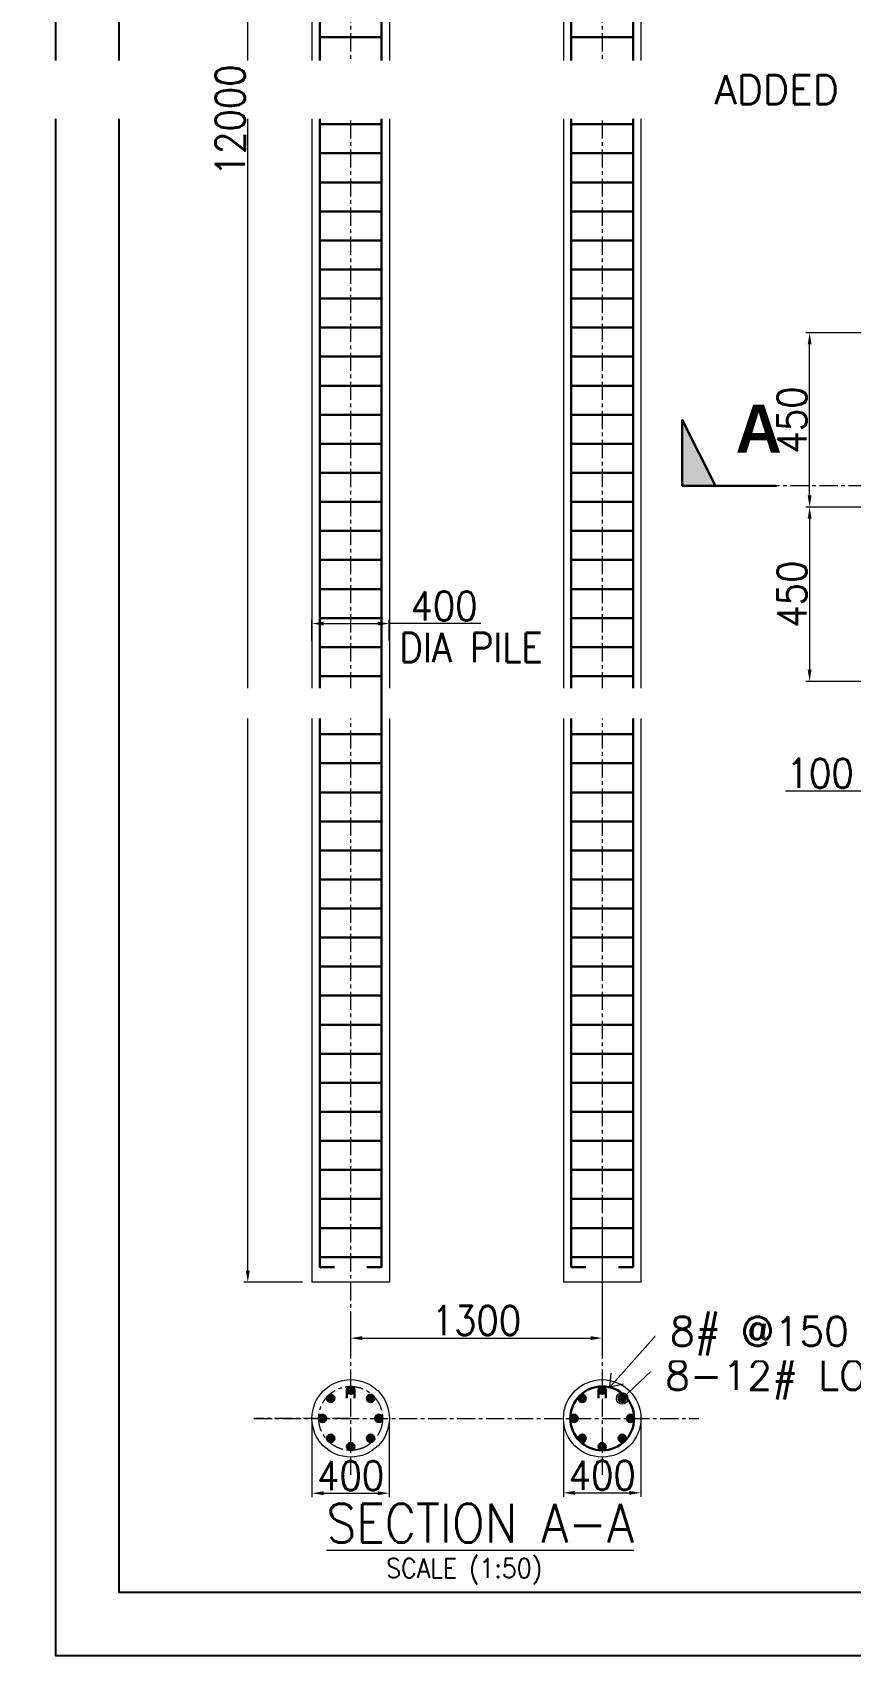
# Model space of a CAD drawing. Header units: millimetres. Extents: x 0 to 1124626, y -157535 to 82123.
# Drawn here: x 441698 to 450154, y -66152 to -49389 of the extents above; entities that cross this region are included whole.
import ezdxf
from ezdxf.enums import TextEntityAlignment as Align

# ---------------------------------------------------------------- set-up
doc = ezdxf.new("R2010")
doc.units = ezdxf.units.MM
doc.header["$MEASUREMENT"] = 0
doc.linetypes.add('CENTER', pattern=[2, 1.25, -0.25, 0.25, -0.25])
for name, color, linetype, lineweight in [('CN', 253, 'Continuous', 15), ('Dim', 6, 'Continuous', 13), ('FOOTING', 171, 'Continuous', 15), ('SHEET', 7, 'Continuous', 15), ('STEEL', 240, 'Continuous', 30), ('structure', 183, 'Continuous', 15), ('TEXT-4', 2, 'Continuous', 25), ('TITLE TEXT', 50, 'Continuous', 18)]:
    doc.layers.add(name, color=color, linetype=linetype, lineweight=lineweight)
doc.layers.add('SUGGESTION', color=7, linetype='Continuous')
doc.styles.add('111', font='bold.shx', dxfattribs={"width": 0.9, "height": 90})
doc.styles.add('MtX_romans_shx', font='romans.shx')
doc.styles.add('style1', font='romans.shx', dxfattribs={"width": 0.9, "height": 300})
doc.styles.add('TEXT3', font='geniso.shx')
doc.dimstyles.new('Copy of 2.0 DIM-1', dxfattribs={"dimscale": 40, "dimtxt": 300, "dimasz": 3, "dimexe": 1, "dimexo": 1.2, "dimgap": 0.8, "dimtad": 1, "dimdec": 0, "dimlfac": 0.5, "dimzin": 1, "dimdsep": 46, "dimtxsty": 'style1', "dimcen": 2, "dimclrd": 8, "dimclre": 8, "dimclrt": 7, "dimadec": 0, "dimazin": 0, "dimtfac": 1, "dimtdec": 0, "dimtofl": 0, "dimtmove": 1, "dimatfit": 3, "dimfxl": 1, "dimtolj": 1, "dimtzin": 0, "dimlwd": 9, "dimlwe": 9, "dimarcsym": 1})
doc.dimstyles.new('Copy of DIM-1', dxfattribs={"dimscale": 40, "dimtxt": 125, "dimasz": 3, "dimexe": 1, "dimexo": 1.2, "dimgap": 0.8, "dimtad": 1, "dimdec": 0, "dimzin": 1, "dimdsep": 46, "dimtxsty": 'style1', "dimcen": 2, "dimclrd": 8, "dimclre": 8, "dimclrt": 7, "dimadec": 0, "dimazin": 0, "dimtfac": 1, "dimtdec": 0, "dimtofl": 0, "dimtmove": 1, "dimatfit": 3, "dimfxl": 1, "dimtolj": 1, "dimtzin": 0, "dimlwd": 9, "dimlwe": 9, "dimarcsym": 1})

# ---------------------------------------------------------------- blocks, each defined once
blk = doc.blocks.new('*D1115')
at = {"layer": 'DEFPOINTS', "color": 0, "ltscale": 20, "transparency": 16777216}
for p in [(450337, -56491), (450737, -56491), (450337, -57222)]:
    blk.add_point(p, dxfattribs=at)
at = {"layer": 'Dim', "color": 8, "lineweight": 9, "ltscale": 20, "transparency": 16777216}
for p, q in [((450337, -56539), (450337, -57262)), ((450737, -56539), (450737, -57262)), ((449480, -57222), (450337, -57222)), ((450617, -57222), (450457, -57222))]:
    blk.add_line(p, q, dxfattribs=at)
at = {"layer": 'Dim', "color": 8, "ltscale": 20, "transparency": 16777216}
for points in [[(450457, -57202), (450457, -57242), (450337, -57222)], [(450617, -57202), (450617, -57242), (450737, -57222)]]:
    blk.add_solid(points, dxfattribs=at)
at = {"layer": 'Dim', "color": 7, "ltscale": 20, "transparency": 16777216, "insert": (449840, -57040), "char_height": 300, "attachment_point": 5, "style": 'style1'}
blk.add_mtext('\\A1;100', dxfattribs=at)
blk = doc.blocks.new('SECTION MARK block')
at = {"layer": 'SUGGESTION', "lineweight": 30}
blk.add_hatch(color=256, dxfattribs=at).paths.add_polyline_path([(-249.4, -236.7), (-249.4, 103.6), (-78.4, -236.7)])
blk.add_lwpolyline([(-78.4, -236.8), (-249.4, 103.5), (-249.4, -236.8), (238.1, -236.8)], dxfattribs=at)
at = {"layer": 'TEXT-4', "lineweight": 18, "style": '111'}
blk.add_text('A', height=247.4, dxfattribs=at).set_placement((25.7, -65.9))
blk = doc.blocks.new('*D1118')
at = {"layer": 'DEFPOINTS', "color": 0, "ltscale": 20, "transparency": 16777216}
for p in [(452137, -54291), (449731, -56091), (452137, -56091)]:
    blk.add_point(p, dxfattribs=at)
at = {"layer": 'Dim', "color": 8, "lineweight": 9, "ltscale": 20, "transparency": 16777216}
for p, q in [((452089, -54291), (449691, -54291)), ((449731, -54411), (449731, -55971)), ((452089, -56091), (449691, -56091))]:
    blk.add_line(p, q, dxfattribs=at)
at = {"layer": 'Dim', "color": 8, "ltscale": 20, "transparency": 16777216}
for points in [[(449711, -54411), (449751, -54411), (449731, -54291)], [(449711, -55971), (449751, -55971), (449731, -56091)]]:
    blk.add_solid(points, dxfattribs=at)
at = {"layer": 'Dim', "color": 7, "ltscale": 20, "transparency": 16777216, "insert": (449549, -55191), "char_height": 300, "attachment_point": 5, "rotation": 90, "style": 'style1'}
blk.add_mtext('\\A1;450', dxfattribs=at)
blk = doc.blocks.new('*D1125')
at = {"layer": 'DEFPOINTS', "color": 0, "ltscale": 20, "transparency": 16777216}
for p in [(443924, -38297), (444537, -38297), (444537, -62297)]:
    blk.add_point(p, dxfattribs=at)
at = {"layer": 'Dim', "color": 8, "lineweight": 9, "ltscale": 20, "transparency": 16777216}
for p, q in [((444489, -38297), (443884, -38297)), ((443924, -62177), (443924, -38417)), ((444489, -62297), (443884, -62297))]:
    blk.add_line(p, q, dxfattribs=at)
at = {"layer": 'Dim', "color": 8, "ltscale": 20, "transparency": 16777216}
for points in [[(443904, -38417), (443944, -38417), (443924, -38297)], [(443904, -62177), (443944, -62177), (443924, -62297)]]:
    blk.add_solid(points, dxfattribs=at)
at = {"layer": 'Dim', "color": 7, "ltscale": 20, "transparency": 16777216, "insert": (443742, -50297), "char_height": 300, "attachment_point": 5, "rotation": 90, "style": 'style1'}
blk.add_mtext('\\A1;12000', dxfattribs=at)
blk = doc.blocks.new('*D1126')
at = {"layer": 'DEFPOINTS', "color": 0, "ltscale": 20, "transparency": 16777216}
for p in [(447587, -61614), (444987, -62677), (447587, -62874)]:
    blk.add_point(p, dxfattribs=at)
at = {"layer": 'Dim', "color": 8, "lineweight": 9, "ltscale": 20, "transparency": 16777216}
for p, q in [((447587, -61662), (447587, -62914)), ((444987, -62725), (444987, -62914)), ((445107, -62874), (447467, -62874))]:
    blk.add_line(p, q, dxfattribs=at)
at = {"layer": 'Dim', "color": 8, "ltscale": 20, "transparency": 16777216}
for points in [[(445107, -62854), (445107, -62894), (444987, -62874)], [(447467, -62854), (447467, -62894), (447587, -62874)]]:
    blk.add_solid(points, dxfattribs=at)
at = {"layer": 'Dim', "color": 7, "ltscale": 20, "transparency": 16777216, "insert": (446287, -62692), "char_height": 300, "attachment_point": 5, "style": 'style1'}
blk.add_mtext('\\A1;1300', dxfattribs=at)
blk = doc.blocks.new('*D1128')
at = {"layer": 'DEFPOINTS', "color": 0, "ltscale": 20, "transparency": 16777216}
for p in [(444587, -63703), (445387, -63703), (445387, -64476)]:
    blk.add_point(p, dxfattribs=at)
at = {"layer": 'Dim', "color": 8, "lineweight": 9, "ltscale": 20, "transparency": 16777216}
for p, q in [((444587, -63751), (444587, -64516)), ((445387, -63751), (445387, -64516)), ((444707, -64476), (445267, -64476))]:
    blk.add_line(p, q, dxfattribs=at)
at = {"layer": 'Dim', "color": 8, "ltscale": 20, "transparency": 16777216}
for points in [[(444707, -64456), (444707, -64496), (444587, -64476)], [(445267, -64456), (445267, -64496), (445387, -64476)]]:
    blk.add_solid(points, dxfattribs=at)
at = {"layer": 'Dim', "color": 7, "ltscale": 20, "transparency": 16777216, "insert": (444987, -64294), "char_height": 300, "attachment_point": 5, "style": 'style1'}
blk.add_mtext('\\A1;400', dxfattribs=at)
blk = doc.blocks.new('*D1129')
at = {"layer": 'DEFPOINTS', "color": 0, "ltscale": 20, "transparency": 16777216}
for p in [(447187, -63703), (447987, -63703), (447987, -64472)]:
    blk.add_point(p, dxfattribs=at)
at = {"layer": 'Dim', "color": 8, "lineweight": 9, "ltscale": 20, "transparency": 16777216}
for p, q in [((447187, -63751), (447187, -64512)), ((447987, -63751), (447987, -64512)), ((447307, -64472), (447867, -64472))]:
    blk.add_line(p, q, dxfattribs=at)
at = {"layer": 'Dim', "color": 8, "ltscale": 20, "transparency": 16777216}
for points in [[(447307, -64452), (447307, -64492), (447187, -64472)], [(447867, -64452), (447867, -64492), (447987, -64472)]]:
    blk.add_solid(points, dxfattribs=at)
at = {"layer": 'Dim', "color": 7, "ltscale": 20, "transparency": 16777216, "insert": (447587, -64290), "char_height": 300, "attachment_point": 5, "style": 'style1'}
blk.add_mtext('\\A1;400', dxfattribs=at)
blk = doc.blocks.new('*D1144')
at = {"layer": 'DEFPOINTS', "color": 0, "ltscale": 20, "transparency": 16777216}
for p in [(449731, -52491), (452137, -52491, 0), (452137, -54291, 0)]:
    blk.add_point(p, dxfattribs=at)
at = {"layer": 'Dim', "color": 8, "lineweight": 9, "ltscale": 20, "transparency": 16777216}
for p, q in [((452089, -52491), (449691, -52491)), ((449731, -54171), (449731, -52611)), ((452089, -54291), (449691, -54291))]:
    blk.add_line(p, q, dxfattribs=at)
at = {"layer": 'Dim', "color": 8, "ltscale": 20, "transparency": 16777216}
for points in [[(449711, -52611), (449751, -52611), (449731, -52491)], [(449711, -54171), (449751, -54171), (449731, -54291)]]:
    blk.add_solid(points, dxfattribs=at)
at = {"layer": 'Dim', "color": 7, "ltscale": 20, "transparency": 16777216, "insert": (449549, -53391), "char_height": 300, "attachment_point": 5, "rotation": 90, "style": 'style1'}
blk.add_mtext('\\A1;450', dxfattribs=at)
blk = doc.blocks.new('*D1148')
at = {"layer": 'DEFPOINTS', "color": 0, "ltscale": 20, "transparency": 16777216}
for p in [(445387, -55494), (444587, -55717, 0), (445387, -55717, 0)]:
    blk.add_point(p, dxfattribs=at)
at = {"layer": 'Dim', "color": 8, "lineweight": 9, "ltscale": 20, "transparency": 16777216}
for p, q in [((444587, -55669), (444587, -55454)), ((445387, -55669), (445387, -55454)), ((444707, -55494), (445267, -55494)), ((446332, -55494), (445387, -55494))]:
    blk.add_line(p, q, dxfattribs=at)
at = {"layer": 'Dim', "color": 8, "ltscale": 20, "transparency": 16777216}
for points in [[(444707, -55474), (444707, -55514), (444587, -55494)], [(445267, -55474), (445267, -55514), (445387, -55494)]]:
    blk.add_solid(points, dxfattribs=at)
at = {"layer": 'Dim', "color": 7, "ltscale": 20, "transparency": 16777216, "insert": (445953, -55312), "char_height": 300, "attachment_point": 5, "style": 'style1'}
blk.add_mtext('\\A1;400', dxfattribs=at)

msp = doc.modelspace()

# ---------------------------------------------------------------- hatches: boundary and pattern name
at = {"layer": 'STEEL', "ltscale": 20}
for points in [[(444807.9653, -63469.7394, 1), (444753.785, -63523.9197, 1)], [(445025.4415, -63411.3959, 1), (444948.819, -63411.3959, 1)], [(445220.4755, -63523.9197, 1), (445166.2952, -63469.7394, 1)], [(447407.9798, -63469.7394, 1), (447353.7995, -63523.9197, 1)], [(447625.456, -63411.3959, 1), (447548.8334, -63411.3959, 1)], [(447820.4899, -63523.9197, 1), (447766.3096, -63469.7394, 1)], [(444695.4415, -63664.7734, 1), (444695.4415, -63741.3959, 1)], [(445278.819, -63741.3959, 1), (445278.819, -63664.7734, 1)], [(447295.456, -63664.7734, 1), (447295.456, -63741.3959, 1)], [(447878.8334, -63741.3959, 1), (447878.8334, -63664.7734, 1)], [(444753.785, -63882.2495, 1), (444807.9653, -63936.4299, 1)], [(444948.819, -63994.7734, 1), (445025.4415, -63994.7734, 1)], [(445166.2952, -63936.4299, 1), (445220.4755, -63882.2495, 1)], [(447353.7995, -63882.2495, 1), (447407.9798, -63936.4299, 1)], [(447548.8334, -63994.7734, 1), (447625.456, -63994.7734, 1)], [(447766.3096, -63936.4299, 1), (447820.4899, -63882.2495, 1)]]:
    msp.add_hatch(color=256, dxfattribs=at).paths.add_polyline_path(points)

# ---------------------------------------------------------------- linework, layer by layer
at = {"layer": 'CN', "linetype": 'CENTER', "ltscale": 150}
for p, q in [((444987.1302, -37097.4117, 0), (444987.1302, -64318.2763, 0)), ((447587.1447, -37097.4117, 0), (447587.1447, -64318.2763, 0)), ((460521.0752, -54071.2722, 0), (448869.7288, -54071.2722, 0)), ((444987.1302, -63703.0846, 0), (443987.1302, -63703.0846, 0)), ((443987.1302, -63703.0846, 0), (447587.1447, -63703.0846, 0)), ((447587.1447, -63703.0846, 0), (448587.1447, -63703.0846, 0))]:
    msp.add_line(p, q, dxfattribs=at)
msp.add_circle((444987.1302, -63703.0846, 0), 330, dxfattribs=at)
at = {"layer": 'FOOTING', "ltscale": 20}
for p, q in [((444587.1302, -38297.4117, 0), (444587.1302, -62297.4117, 0)), ((445387.1302, -38297.4117, 0), (445387.1302, -62297.4117, 0)), ((447187.1447, -38297.4117, 0), (447187.1447, -62297.4117, 0)), ((447987.1157, -38297.4117, 0), (447987.1157, -62297.4117, 0))]:
    msp.add_line(p, q, dxfattribs=at)
at = {"layer": 'FOOTING', "ltscale": 20, "elevation": 0}
for points in [[(445387.1302, -62297.4117), (444587.1302, -62297.4117)], [(447987.1157, -62297.4117), (447187.1447, -62297.4117)]]:
    msp.add_lwpolyline(points, dxfattribs=at)
at = {"layer": 'STEEL', "ltscale": 20}
for p, q in [((444667.3989, -49437.2208, 0), (445306.8615, -49437.2208, 0)), ((447267.3989, -49437.2208, 0), (447906.8615, -49437.2208, 0)), ((444667.3989, -49737.2208, 0), (445306.8615, -49737.2208, 0)), ((447267.3989, -49737.2208, 0), (447906.8615, -49737.2208, 0)), ((444667.3989, -50037.2208, 0), (445306.8615, -50037.2208, 0)), ((447267.3989, -50037.2208, 0), (447906.8615, -50037.2208, 0)), ((444667.3989, -50337.2208, 0), (445306.8615, -50337.2208, 0)), ((447267.3989, -50337.2208, 0), (447906.8615, -50337.2208, 0)), ((444667.3989, -50637.2208, 0), (445306.8615, -50637.2208, 0)), ((447267.3989, -50637.2208, 0), (447906.8615, -50637.2208, 0)), ((444667.3989, -50937.2208, 0), (445306.8615, -50937.2208, 0)), ((447267.3989, -50937.2208, 0), (447906.8615, -50937.2208, 0)), ((444667.3989, -51237.2208, 0), (445306.8615, -51237.2208, 0)), ((447267.3989, -51237.2208, 0), (447906.8615, -51237.2208, 0)), ((444667.3989, -51537.2208, 0), (445306.8615, -51537.2208, 0)), ((447267.3989, -51537.2208, 0), (447906.8615, -51537.2208, 0)), ((444667.3989, -51837.2208, 0), (445306.8615, -51837.2208, 0)), ((447267.3989, -51837.2208, 0), (447906.8615, -51837.2208, 0)), ((444667.3989, -52137.2208, 0), (445306.8615, -52137.2208, 0)), ((447267.3989, -52137.2208, 0), (447906.8615, -52137.2208, 0)), ((444667.3989, -52437.2208, 0), (445306.8615, -52437.2208, 0)), ((447267.3989, -52437.2208, 0), (447906.8615, -52437.2208, 0)), ((444667.3989, -52737.2208, 0), (445306.8615, -52737.2208, 0)), ((447267.3989, -52737.2208, 0), (447906.8615, -52737.2208, 0)), ((444667.3989, -53037.2208, 0), (445306.8615, -53037.2208, 0)), ((447267.3989, -53037.2208, 0), (447906.8615, -53037.2208, 0)), ((444667.3989, -53337.2208, 0), (445306.8615, -53337.2208, 0)), ((447267.3989, -53337.2208, 0), (447906.8615, -53337.2208, 0)), ((444667.3989, -53637.2208, 0), (445306.8615, -53637.2208, 0)), ((447267.3989, -53637.2208, 0), (447906.8615, -53637.2208, 0)), ((444667.3989, -53937.2208, 0), (445306.8615, -53937.2208, 0)), ((447267.3989, -53937.2208, 0), (447906.8615, -53937.2208, 0)), ((444667.3989, -54237.2208, 0), (445306.8615, -54237.2208, 0)), ((447267.3989, -54237.2208, 0), (447906.8615, -54237.2208, 0)), ((444667.3989, -54537.2208, 0), (445306.8615, -54537.2208, 0)), ((447267.3989, -54537.2208, 0), (447906.8615, -54537.2208, 0)), ((444667.3989, -54837.2208, 0), (445306.8615, -54837.2208, 0)), ((447267.3989, -54837.2208, 0), (447906.8615, -54837.2208, 0)), ((444667.3989, -55137.2208, 0), (445306.8615, -55137.2208, 0)), ((447267.3989, -55137.2208, 0), (447906.8615, -55137.2208, 0)), ((444667.3989, -55437.2208, 0), (445306.8615, -55437.2208, 0)), ((447267.3989, -55437.2208, 0), (447906.8615, -55437.2208, 0)), ((444667.3989, -55737.2208, 0), (445306.8615, -55737.2208, 0)), ((447267.3989, -55737.2208, 0), (447906.8615, -55737.2208, 0)), ((444667.3989, -56037.2208, 0), (445306.8615, -56037.2208, 0)), ((447267.3989, -56037.2208, 0), (447906.8615, -56037.2208, 0)), ((444667.3989, -56337.2208, 0), (445306.8615, -56337.2208, 0)), ((447267.3989, -56337.2208, 0), (447906.8615, -56337.2208, 0)), ((444667.3989, -56637.2208, 0), (445306.8615, -56637.2208, 0)), ((447267.3989, -56637.2208, 0), (447906.8615, -56637.2208, 0)), ((444667.3989, -56937.2208, 0), (445306.8615, -56937.2208, 0)), ((447267.3989, -56937.2208, 0), (447906.8615, -56937.2208, 0)), ((444667.3989, -57237.2208, 0), (445306.8615, -57237.2208, 0)), ((447267.3989, -57237.2208, 0), (447906.8615, -57237.2208, 0)), ((444667.3989, -57537.2208, 0), (445306.8615, -57537.2208, 0)), ((447267.3989, -57537.2208, 0), (447906.8615, -57537.2208, 0)), ((444667.3989, -57837.2208, 0), (445306.8615, -57837.2208, 0)), ((447267.3989, -57837.2208, 0), (447906.8615, -57837.2208, 0)), ((444667.3989, -58137.2208, 0), (445306.8615, -58137.2208, 0)), ((447267.3989, -58137.2208, 0), (447906.8615, -58137.2208, 0)), ((444667.3989, -58437.2208, 0), (445306.8615, -58437.2208, 0)), ((447267.3989, -58437.2208, 0), (447906.8615, -58437.2208, 0)), ((444667.3989, -58737.2208, 0), (445306.8615, -58737.2208, 0)), ((447267.3989, -58737.2208, 0), (447906.8615, -58737.2208, 0)), ((444667.3989, -59037.2208, 0), (445306.8615, -59037.2208, 0)), ((447267.3989, -59037.2208, 0), (447906.8615, -59037.2208, 0)), ((444667.3989, -59337.2208, 0), (445306.8615, -59337.2208, 0)), ((447267.3989, -59337.2208, 0), (447906.8615, -59337.2208, 0)), ((444667.3989, -59637.2208, 0), (445306.8615, -59637.2208, 0)), ((447267.3989, -59637.2208, 0), (447906.8615, -59637.2208, 0)), ((444667.3989, -59937.2208, 0), (445306.8615, -59937.2208, 0)), ((447267.3989, -59937.2208, 0), (447906.8615, -59937.2208, 0)), ((444667.3989, -60237.2208, 0), (445306.8615, -60237.2208, 0)), ((447267.3989, -60237.2208, 0), (447906.8615, -60237.2208, 0)), ((444667.3989, -60537.2208, 0), (445306.8615, -60537.2208, 0)), ((447267.3989, -60537.2208, 0), (447906.8615, -60537.2208, 0)), ((444667.3989, -60837.2208, 0), (445306.8615, -60837.2208, 0)), ((447267.3989, -60837.2208, 0), (447906.8615, -60837.2208, 0)), ((444667.3989, -61137.2208, 0), (445306.8615, -61137.2208, 0)), ((447267.3989, -61137.2208, 0), (447906.8615, -61137.2208, 0)), ((444667.3989, -61437.2208, 0), (445306.8615, -61437.2208, 0)), ((447267.3989, -61437.2208, 0), (447906.8615, -61437.2208, 0)), ((444667.3989, -61737.2208, 0), (445306.8615, -61737.2208, 0)), ((447267.3989, -61737.2208, 0), (447906.8615, -61737.2208, 0)), ((444667.3989, -62037.2208, 0), (445306.8615, -62037.2208, 0)), ((447267.3989, -62037.2208, 0), (447906.8615, -62037.2208, 0))]:
    msp.add_line(p, q, dxfattribs=at)
at = {"layer": 'STEEL', "ltscale": 20, "elevation": 0}
for points in [[(444503.406, -37298.1858), (444667.3989, -37298.1858), (444667.3989, -62139.7788), (444818.6147, -62139.7788)], [(447053.406, -37298.1858), (447267.3989, -37298.1858), (447267.3989, -62139.7788), (447418.6147, -62139.7788)], [(448020.8544, -37298.1858), (447906.8615, -37298.1858), (447906.8615, -62139.7788), (447755.6457, -62139.7788)]]:
    msp.add_lwpolyline(points, dxfattribs=at)
for points in [[(445025.4415, -63493.6576), (445025.4415, -63411.3959, 1), (444948.819, -63411.3959), (444948.819, -63493.6576)], [(447625.456, -63493.6576), (447625.456, -63411.3959, 1), (447548.8334, -63411.3959), (447548.8334, -63493.6576)]]:
    msp.add_lwpolyline(points, format="xyb", dxfattribs=at)
at = {"layer": 'STEEL', "ltscale": 20}
for centre, radius in [((444780.8751, -63496.8295, 0), 38.3113), ((444987.1302, -63411.3959, 0), 38.3113), ((445193.3853, -63496.8295, 0), 38.3113), ((447587.1447, -63703.0846, 0), 330), ((447380.8896, -63496.8295, 0), 38.3113), ((447587.1447, -63411.3959, 0), 38.3113), ((447793.3998, -63496.8295, 0), 38.3113), ((444695.4415, -63703.0846, 0), 38.3113), ((445278.819, -63703.0846, 0), 38.3113), ((447295.456, -63703.0846, 0), 38.3113), ((447878.8334, -63703.0846, 0), 38.3113), ((444780.8751, -63909.3397, 0), 38.3113), ((444987.1302, -63994.7734, 0), 38.3113), ((445193.3853, -63909.3397, 0), 38.3113), ((447380.8896, -63909.3397, 0), 38.3113), ((447587.1447, -63994.7734, 0), 38.3113), ((447793.3998, -63909.3397, 0), 38.3113)]:
    msp.add_circle(centre, radius, dxfattribs=at)
at = {"layer": 'structure', "color": 1, "ltscale": 20}
for p, q in [((444657.1302, -63703.0846, 0), (444733.7527, -63703.0846, 0)), ((445240.5077, -63703.0846, 0), (445317.1302, -63703.0846, 0)), ((447257.1447, -63703.0846, 0), (447333.7672, -63703.0846, 0)), ((447840.5222, -63703.0846, 0), (447917.1447, -63703.0846, 0))]:
    msp.add_line(p, q, dxfattribs=at)
for centre in [(444987.1302, -63703.0846, 0), (447587.1447, -63703.0846, 0)]:
    msp.add_circle(centre, 400, dxfattribs=at)

# ---------------------------------------------------------------- block references
at = {"layer": 'Dim', "xscale": 2, "yscale": 2, "zscale": 2}
msp.add_blockref('SECTION MARK block', (448913.6542, -53597.6711, 0), dxfattribs=at)

# ---------------------------------------------------------------- texts
at = {"layer": 'Dim', "color": 0, "ltscale": 20, "insert": (445491.6755, -55591.5412), "char_height": 300, "attachment_point": 1, "style": 'style1'}
msp.add_mtext('DIA PILE \\P', dxfattribs=at)
at = {"layer": 'TITLE TEXT', "ltscale": 20, "style": 'MtX_romans_shx', "width": 0.9}
for s, height, p in [('%%USECTION A-A', 400, (446326.4864, -64785.1206, 0)), ('SCALE (1:50)', 200, (446159.8919, -65250.4753, 0))]:
    msp.add_text(s, height=height, dxfattribs=at).set_placement(p, align=Align.MIDDLE_CENTER)

# ---------------------------------------------------------------- dimensions: what is measured, and where the dimension line sits
at = {"layer": 'Dim', "ltscale": 20}
for base, p1, p2, override, picture, middle in [((443924.248, -38297.4117, 0), (444537.1302, -62297.4117, 0), (444537.1302, -38297.4117, 0), {"dimlfac": 0.5}, '*D1125', (443742.248, -50297.4117, 0)), ((449730.6605, -52491), (452136.6117, -54290.7857, 0), (452136.6117, -52491, 0), {"dimlfac": 0.25}, '*D1144', (449548.6605, -53390.8929)), ((449730.6605, -56090.5715, 0), (452136.6117, -54290.7857, 0), (452136.6117, -56090.5715, 0), {"dimlfac": 0.25}, '*D1118', (449548.6605, -55190.6786, 0))]:
    dim = msp.add_linear_dim(base=base, p1=p1, p2=p2, angle=90, dimstyle='Copy of 2.0 DIM-1', override=override, dxfattribs=at)
    dim.commit()
    dim.dimension.update_dxf_attribs({"geometry": picture, "text_midpoint": middle})
dim = msp.add_linear_dim(base=(445387.1302, -55493.7939), p1=(444587.1302, -55717.2171, 0), p2=(445387.1302, -55717.2171, 0), dimstyle='Copy of 2.0 DIM-1', dxfattribs=at)
dim.commit()
dim.dimension.update_dxf_attribs({"geometry": '*D1148', "text_midpoint": (445952.9857, -55542.6988), "dimtype": 160})
dim = msp.add_linear_dim(base=(450336.6117, -57222.0972, 0), p1=(450736.6117, -56490.5715, 0), p2=(450336.6117, -56490.5715, 0), angle=180, dimstyle='Copy of 2.0 DIM-1', override={"dimlfac": 0.25}, dxfattribs=at)
dim.commit()
dim.dimension.update_dxf_attribs({"geometry": '*D1115', "text_midpoint": (449839.7696, -57128.8436, 0), "dimtype": 160})
for base, p1, p2, picture, middle in [((447587.1447, -62873.6801, 0), (444987.1302, -62677.004, 0), (447587.1447, -61613.8703, 0), '*D1126', (446287.1375, -62691.6801, 0)), ((445387.1302, -64475.8866, 0), (444587.1302, -63703.0846, 0), (445387.1302, -63703.0846, 0), '*D1128', (444987.1302, -64293.8866, 0)), ((447987.1447, -64471.7869, 0), (447187.1447, -63703.0846, 0), (447987.1447, -63703.0846, 0), '*D1129', (447587.1447, -64289.7869, 0))]:
    dim = msp.add_linear_dim(base=base, p1=p1, p2=p2, dimstyle='Copy of 2.0 DIM-1', dxfattribs=at)
    dim.commit()
    dim.dimension.update_dxf_attribs({"geometry": picture, "text_midpoint": middle})

# ---------------------------------------------------------------- leaders
msp.add_leader([(447793.3998, -63496.8295, 0), (448096.8641, -63211.4697, 0), (448201.2607, -63211.4697, 0)], dimstyle='Copy of DIM-1', override={"dimtxt": 125, "dimasz": 3, "dimtad": 0, "dimldrblk": 'DotBlank'}, dxfattribs=at)

# ---------------------------------------------------------------- next in the draw order: texts
at = {"lineweight": 25, "insert": (435554.4052, -56241.9583, 0), "char_height": 154.721296, "width": 42279.458263, "attachment_point": 1, "style": 'TEXT3', "bg_fill": 2}
msp.add_mtext('{\\ftimes new roman|b0|i0|c0|p0;\\LNAVI  MUMBAI ,MAHARASHTRA ', dxfattribs=at)
at = {"layer": 'TITLE TEXT', "color": 0, "ltscale": 20, "insert": (448237.3552, -63109.5872, 0), "char_height": 300, "width": 8226.983181, "attachment_point": 1, "style": 'MtX_romans_shx', "bg_fill": 2}
msp.add_mtext('8-12# LONGITUDINAL BARS', dxfattribs=at)

# ---------------------------------------------------------------- next in the draw order: linework, layer by layer
at = {"color": 192, "lineweight": 25, "elevation": 0}
msp.add_lwpolyline([(441937.0912, -31826.444), (441937.0912, -66152.4594), (466208.0359, -66152.4594), (466208.0359, -31826.444)], close=True, dxfattribs=at)
at = {"layer": 'SHEET', "color": 220, "lineweight": 25, "elevation": 0}
msp.add_lwpolyline([(442589.6941, -32480.2729), (442589.6941, -65498.6306), (465555.433, -65498.6306), (465555.433, -32480.2729)], close=True, dxfattribs=at)
at = {"layer": 'STEEL', "ltscale": 20, "elevation": 0}
msp.add_lwpolyline([(445520.8689, -37298.1858), (445306.876, -37298.1858), (445306.876, -62139.7788), (445155.6602, -62139.7788)], dxfattribs=at)

# ---------------------------------------------------------------- next in the draw order: leaders
at = {"layer": 'Dim', "ltscale": 20}
msp.add_leader([(447664.6716, -63382.3205, 0), (448143.3058, -62844.522, 0), (448247.7024, -62844.522, 0)], dimstyle='Copy of DIM-1', override={"dimtxt": 125, "dimasz": 3, "dimtad": 0, "dimldrblk": 'Open90'}, dxfattribs=at)

# ---------------------------------------------------------------- next in the draw order: texts
at = {"layer": 'TITLE TEXT', "color": 0, "ltscale": 20, "char_height": 300, "style": 'MtX_romans_shx', "bg_fill": 2}
for s, insert, width, attachment_point in [('ADDED BASEPLATE', (452412.0766, -49829.8, 0), 14321.873736, 3), ('8# @150 C/C(TIES)\\P', (448286.9024, -62654.8582), 8226.983181, 1)]:
    msp.add_mtext(s, dxfattribs=dict(at, insert=insert, width=width, attachment_point=attachment_point))

doc.saveas('drawing.dxf')
